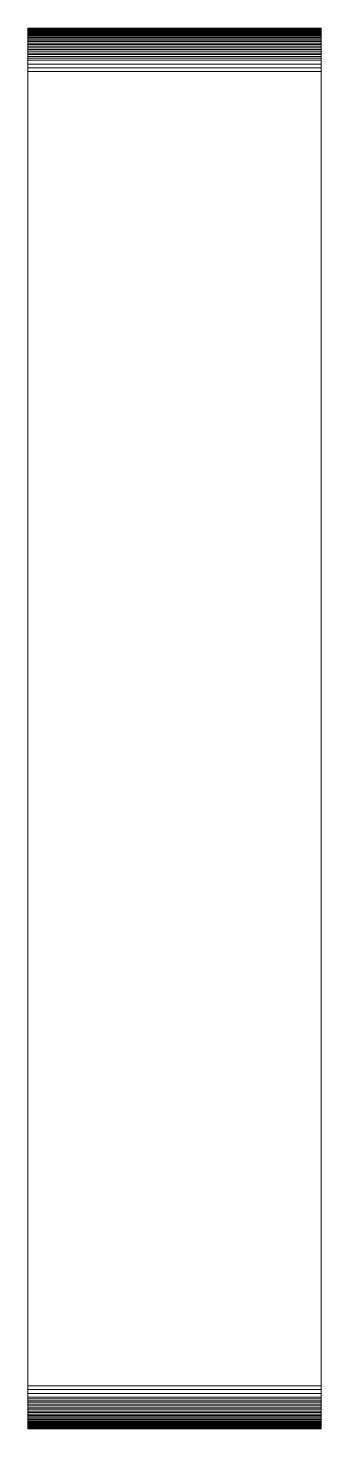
# Model space of a CAD drawing. Header units: inches. Extents: x -800 to 10100, y -1950 to 1250.
# Drawn here: x 9900 to 10100, y -778 to 178 of the extents above.
import ezdxf

# ---------------------------------------------------------------- set-up
doc = ezdxf.new("R2010")
doc.units = ezdxf.units.IN
doc.layers.get('0').update_dxf_attribs({"lineweight": 0})

msp = doc.modelspace()

# ---------------------------------------------------------------- meshes
at = {"color": 125, "linetype": 'Continuous'}
mesh = msp.add_polyface(dxfattribs=at)
corners = [(9900, 157.07, 244.79), (9900, 159.54, 244.22), (9900, 161.95, 243.41), (9900, 164.26, 242.35), (9900, 166.45, 241.07), (9900, 168.5, 239.57), (9900, 170.38, 237.86), (9900, 172.09, 235.98), (9900, 173.59, 233.93), (9900, 174.88, 231.74), (9900, 175.93, 229.43), (9900, 176.75, 227.03), (9900, 177.32, 224.56), (9900, 177.64, 222.04), (9900, 177.7, 219.5), (9900, 177.5, 216.96), (9900, 177.04, 214.47), (9900, 176.33, 212.03), (9900, 175.38, 209.67), (9900, 174.19, 207.43), (9900, 172.78, 205.31), (9900, 171.17, 203.35), (9900, 169.36, 201.57), (9900, 167.38, 199.98), (9900, 165.26, 198.59), (9900, 163, 197.43), (9900, 160.63, 196.51), (9900, 158.18, 195.83), (9900, 155.68, 195.4), (9900, 153.15, 195.23), (9900, 150.61, 195.32), (9900, 148.09, 195.66), (9900, -757.05, 355.2), (9900, -759.52, 355.77), (9900, -761.92, 356.58), (9900, -764.22, 357.63), (9900, -766.41, 358.91), (9900, -768.45, 360.4), (9900, -770.34, 362.1), (9900, -772.04, 363.97), (9900, -773.54, 366.01), (9900, -774.83, 368.19), (9900, -775.9, 370.49), (9900, -776.72, 372.88), (9900, -777.3, 375.34), (9900, -777.63, 377.86), (9900, -777.7, 380.39), (9900, -777.52, 382.91), (9900, -777.08, 385.41), (9900, -776.39, 387.84), (9900, -775.45, 390.2), (9900, -774.29, 392.45), (9900, -772.9, 394.56), (9900, -771.31, 396.53), (9900, -769.52, 398.33), (9900, -767.56, 399.93), (9900, -765.45, 401.33), (9900, -763.21, 402.51), (9900, -760.86, 403.46), (9900, -758.43, 404.16), (9900, -755.94, 404.62), (9900, -753.41, 404.81), (9900, -750.88, 404.76), (9900, -748.37, 404.44), (10100, 157.07, 244.79), (10100, 159.54, 244.22), (10100, 161.95, 243.41), (10100, 164.26, 242.35), (10100, 166.45, 241.07), (10100, 168.5, 239.57), (10100, 170.38, 237.86), (10100, 172.09, 235.98), (10100, 173.59, 233.93), (10100, 174.88, 231.74), (10100, 175.93, 229.43), (10100, 176.75, 227.03), (10100, 177.32, 224.56), (10100, 177.64, 222.04), (10100, 177.7, 219.5), (10100, 177.5, 216.96), (10100, 177.04, 214.47), (10100, 176.33, 212.03), (10100, 175.38, 209.67), (10100, 174.19, 207.43), (10100, 172.78, 205.31), (10100, 171.17, 203.35), (10100, 169.36, 201.57), (10100, 167.38, 199.98), (10100, 165.26, 198.59), (10100, 163, 197.43), (10100, 160.63, 196.51), (10100, 158.18, 195.83), (10100, 155.68, 195.4), (10100, 153.15, 195.23), (10100, 150.61, 195.32), (10100, 148.09, 195.66), (10100, -757.05, 355.2), (10100, -759.52, 355.77), (10100, -761.92, 356.58), (10100, -764.22, 357.63), (10100, -766.41, 358.91), (10100, -768.45, 360.4), (10100, -770.34, 362.1), (10100, -772.04, 363.97), (10100, -773.54, 366.01), (10100, -774.83, 368.19), (10100, -775.9, 370.49), (10100, -776.72, 372.88), (10100, -777.3, 375.34), (10100, -777.63, 377.86), (10100, -777.7, 380.39), (10100, -777.52, 382.91), (10100, -777.08, 385.41), (10100, -776.39, 387.84), (10100, -775.45, 390.2), (10100, -774.29, 392.45), (10100, -772.9, 394.56), (10100, -771.31, 396.53), (10100, -769.52, 398.33), (10100, -767.56, 399.93), (10100, -765.45, 401.33), (10100, -763.21, 402.51), (10100, -760.86, 403.46), (10100, -758.43, 404.16), (10100, -755.94, 404.62), (10100, -753.41, 404.81), (10100, -750.88, 404.76), (10100, -748.37, 404.44)]
mesh.append_faces([[corners[k] for k in face] for face in [(0, 64, 65, 1), (1, 65, 66, 2), (2, 66, 67, 3), (3, 67, 68, 4), (4, 68, 69, 5), (5, 69, 70, 6), (6, 70, 71, 7), (7, 71, 72, 8), (8, 72, 73, 9), (9, 73, 74, 10), (10, 74, 75, 11), (11, 75, 76, 12), (12, 76, 77, 13), (13, 77, 78, 14), (14, 78, 79, 15), (15, 79, 80, 16), (16, 80, 81, 17), (17, 81, 82, 18), (18, 82, 83, 19), (19, 83, 84, 20), (20, 84, 85, 21), (21, 85, 86, 22), (22, 86, 87, 23), (23, 87, 88, 24), (24, 88, 89, 25), (25, 89, 90, 26), (26, 90, 91, 27), (27, 91, 92, 28), (28, 92, 93, 29), (29, 93, 94, 30), (30, 94, 95, 31), (31, 95, 96, 32), (32, 96, 97, 33), (33, 97, 98, 34), (34, 98, 99, 35), (35, 99, 100, 36), (36, 100, 101, 37), (37, 101, 102, 38), (38, 102, 103, 39), (39, 103, 104, 40), (40, 104, 105, 41), (41, 105, 106, 42), (42, 106, 107, 43), (43, 107, 108, 44), (44, 108, 109, 45), (45, 109, 110, 46), (46, 110, 111, 47), (47, 111, 112, 48), (48, 112, 113, 49), (49, 113, 114, 50), (50, 114, 115, 51), (51, 115, 116, 52), (52, 116, 117, 53), (53, 117, 118, 54), (54, 118, 119, 55), (55, 119, 120, 56), (56, 120, 121, 57), (57, 121, 122, 58), (58, 122, 123, 59), (59, 123, 124, 60), (60, 124, 125, 61), (61, 125, 126, 62), (62, 126, 127, 63), (63, 127, 64, 0)]], dxfattribs={"color": 125})
mesh.append_faces([[corners[k] for k in face] for face in [(63, 61, 62), (127, 65, 64)]], dxfattribs={"vtx0": -1, "color": 125})
mesh.append_faces([[corners[k] for k in face] for face in [(63, 1, 2), (63, 2, 3), (63, 3, 4), (63, 4, 5), (63, 5, 6), (63, 6, 7), (63, 7, 8), (63, 8, 9), (63, 9, 10), (63, 10, 11), (63, 11, 12), (63, 12, 13), (63, 13, 14), (63, 14, 15), (63, 15, 16), (63, 16, 17), (63, 17, 18), (63, 18, 19), (63, 19, 20), (63, 20, 21), (63, 21, 22), (63, 22, 23), (63, 23, 24), (63, 24, 25), (63, 25, 26), (63, 26, 27), (63, 27, 28), (63, 28, 29), (63, 29, 30), (63, 30, 31), (63, 31, 32), (63, 32, 33), (63, 33, 34), (63, 34, 35), (63, 35, 36), (63, 36, 37), (63, 37, 38), (63, 38, 39), (63, 39, 40), (63, 40, 41), (63, 41, 42), (63, 42, 43), (63, 43, 44), (63, 44, 45), (63, 45, 46), (63, 46, 47), (63, 47, 48), (63, 48, 49), (63, 49, 50), (63, 50, 51), (63, 51, 52), (63, 52, 53), (63, 53, 54), (63, 54, 55), (63, 55, 56), (63, 56, 57), (63, 57, 58), (63, 58, 59), (63, 59, 60), (63, 60, 61), (127, 125, 124), (127, 124, 123), (127, 123, 122), (127, 122, 121), (127, 121, 120), (127, 120, 119), (127, 119, 118), (127, 118, 117), (127, 117, 116), (127, 116, 115), (127, 115, 114), (127, 114, 113), (127, 113, 112), (127, 112, 111), (127, 111, 110), (127, 110, 109), (127, 109, 108), (127, 108, 107), (127, 107, 106), (127, 106, 105), (127, 105, 104), (127, 104, 103), (127, 103, 102), (127, 102, 101), (127, 101, 100), (127, 100, 99), (127, 99, 98), (127, 98, 97), (127, 97, 96), (127, 96, 95), (127, 95, 94), (127, 94, 93), (127, 93, 92), (127, 92, 91), (127, 91, 90), (127, 90, 89), (127, 89, 88), (127, 88, 87), (127, 87, 86), (127, 86, 85), (127, 85, 84), (127, 84, 83), (127, 83, 82), (127, 82, 81), (127, 81, 80), (127, 80, 79), (127, 79, 78), (127, 78, 77), (127, 77, 76), (127, 76, 75), (127, 75, 74), (127, 74, 73), (127, 73, 72), (127, 72, 71), (127, 71, 70), (127, 70, 69), (127, 69, 68), (127, 68, 67), (127, 67, 66), (127, 66, 65)]], dxfattribs={"vtx0": -1, "vtx2": -1, "color": 125})
mesh.append_faces([[corners[k] for k in face] for face in [(63, 0, 1), (127, 126, 125)]], dxfattribs={"vtx2": -1, "color": 125})

doc.saveas('drawing.dxf')
